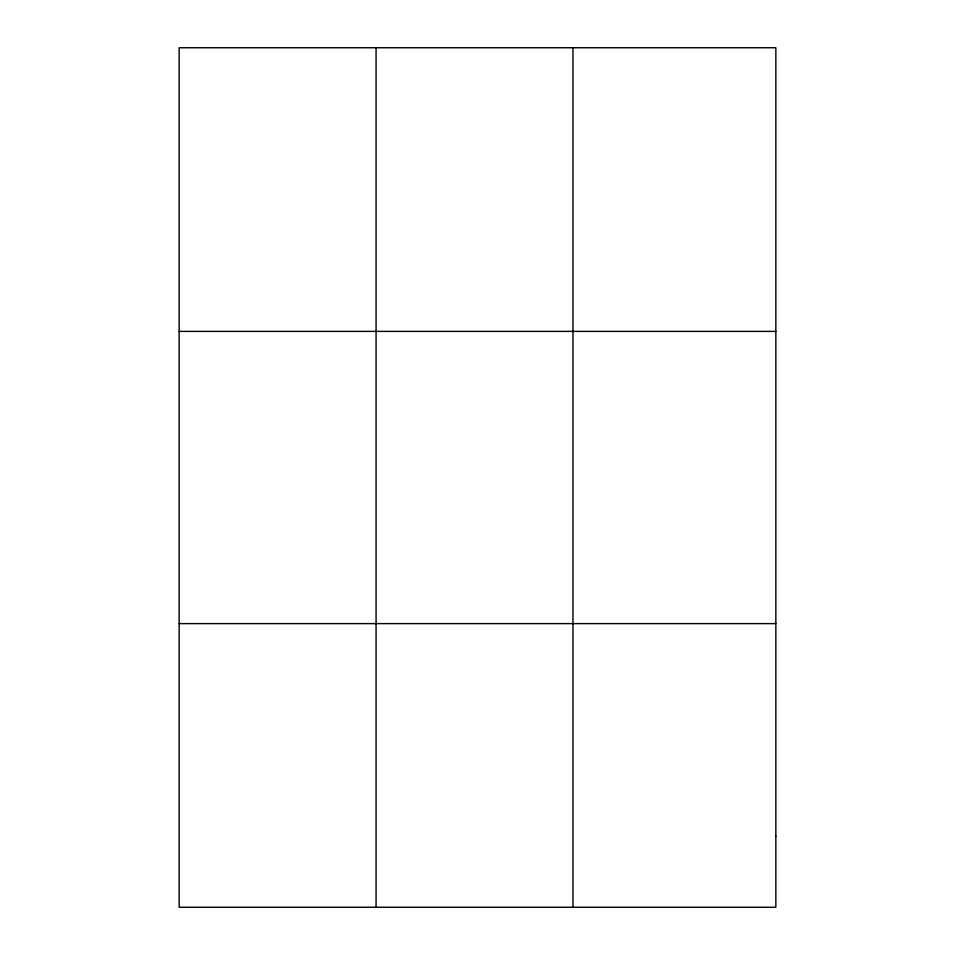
<?xml version="1.0" encoding="UTF-8"?>
<svg xmlns="http://www.w3.org/2000/svg" width="955" height="955" viewBox="0 0 955 955"><rect width="100%" height="100%" fill="white"/><g stroke="black" fill="none" stroke-linecap="round" stroke-linejoin="round"><path stroke-width="1.43" d="M376.067 907.25L376.067 47.75M572.964 907.25L572.964 47.75M179.158 331.385L775.842 331.385M179.158 623.615L775.842 623.615M775.842 836.341L775.842 907.25L179.158 907.25L179.158 47.75L775.842 47.75L775.842 836.341"/></g></svg>
